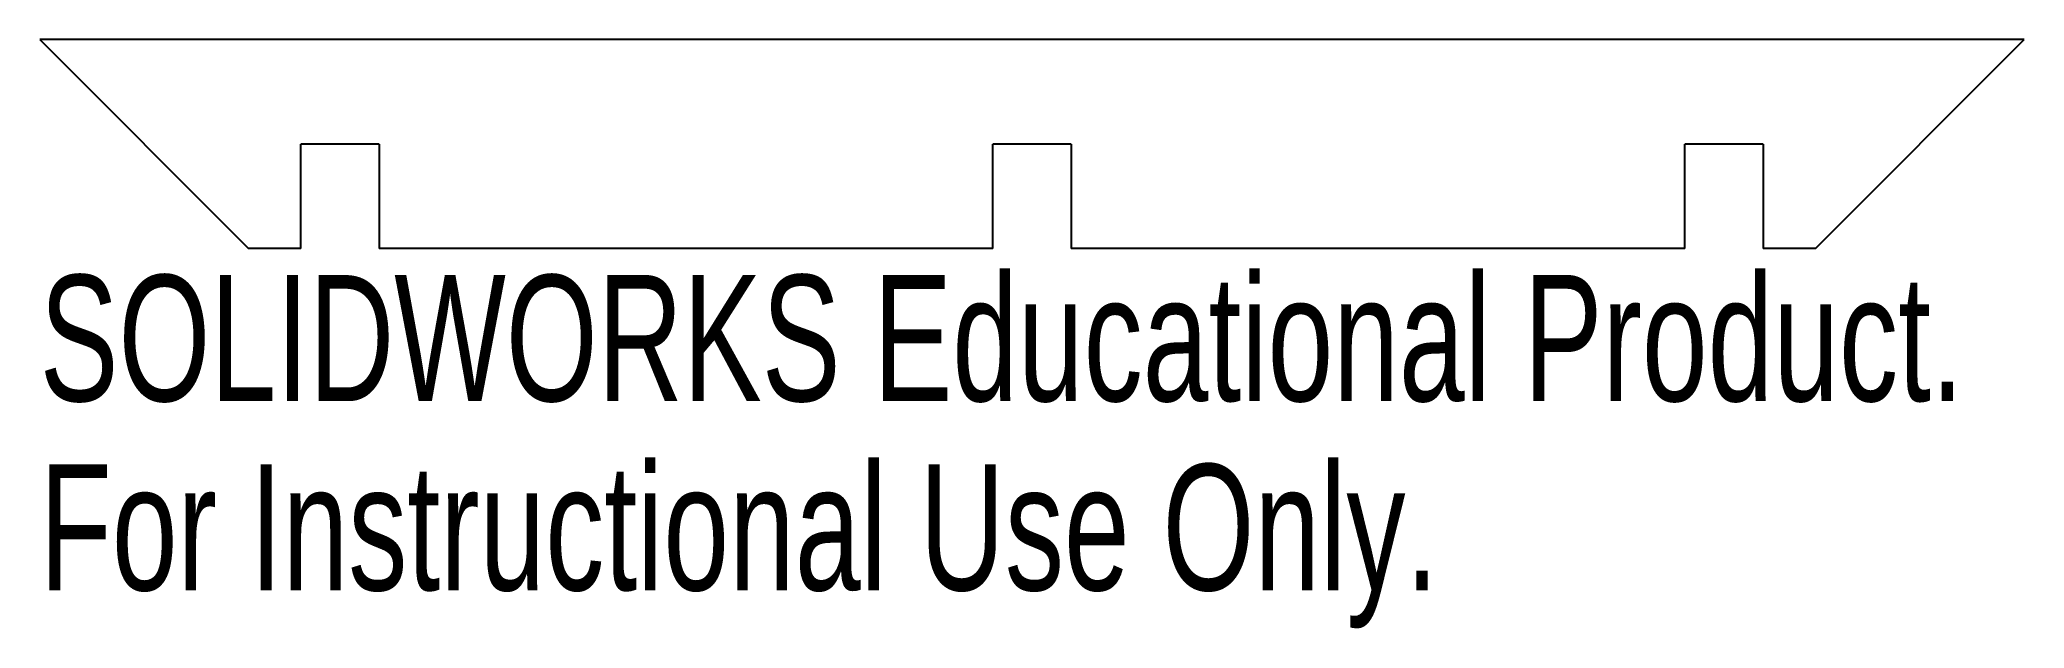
# Model space of a CAD drawing. Header units: millimetres. Extents: x -38 to 38, y -91.9 to -69.3.
import ezdxf

# ---------------------------------------------------------------- set-up
doc = ezdxf.new("R2010")
doc.units = ezdxf.units.MM
doc.styles.add('SLDTEXTSTYLE0', font='TXT', dxfattribs={"width": 0.7})

msp = doc.modelspace()

# ---------------------------------------------------------------- linework, layer by layer
at = {"color": 7, "linetype": 'Continuous', "lineweight": 25}
for p, q in [((38, -69.3), (-38, -69.3)), ((-38, -69.3), (-30, -77.3)), ((30, -77.3), (38, -69.3)), ((-28, -77.3), (-28, -73.3)), ((-25, -73.3), (-28, -73.3)), ((-25, -73.3), (-25, -77.3)), ((-1.5, -77.3), (-1.5, -73.3)), ((1.5, -73.3), (-1.5, -73.3)), ((1.5, -73.3), (1.5, -77.3)), ((25, -77.3), (25, -73.3)), ((28, -73.3), (25, -73.3)), ((28, -73.3), (28, -77.3)), ((-28, -77.3), (-30, -77.3)), ((-1.5, -77.3), (-25, -77.3)), ((25, -77.3), (1.5, -77.3)), ((30, -77.3), (28, -77.3))]:
    msp.add_line(p, q, dxfattribs=at)

# ---------------------------------------------------------------- texts
at = {"color": 7, "linetype": 'Continuous', "char_height": 4.83362, "attachment_point": 1, "style": 'SLDTEXTSTYLE0'}
for s, insert in [('SOLIDWORKS Educational Product.', (-38, -78.32)), ('For Instructional Use Only.', (-38, -85.57))]:
    msp.add_mtext(s, dxfattribs=dict(at, insert=insert))

doc.saveas('drawing.dxf')
